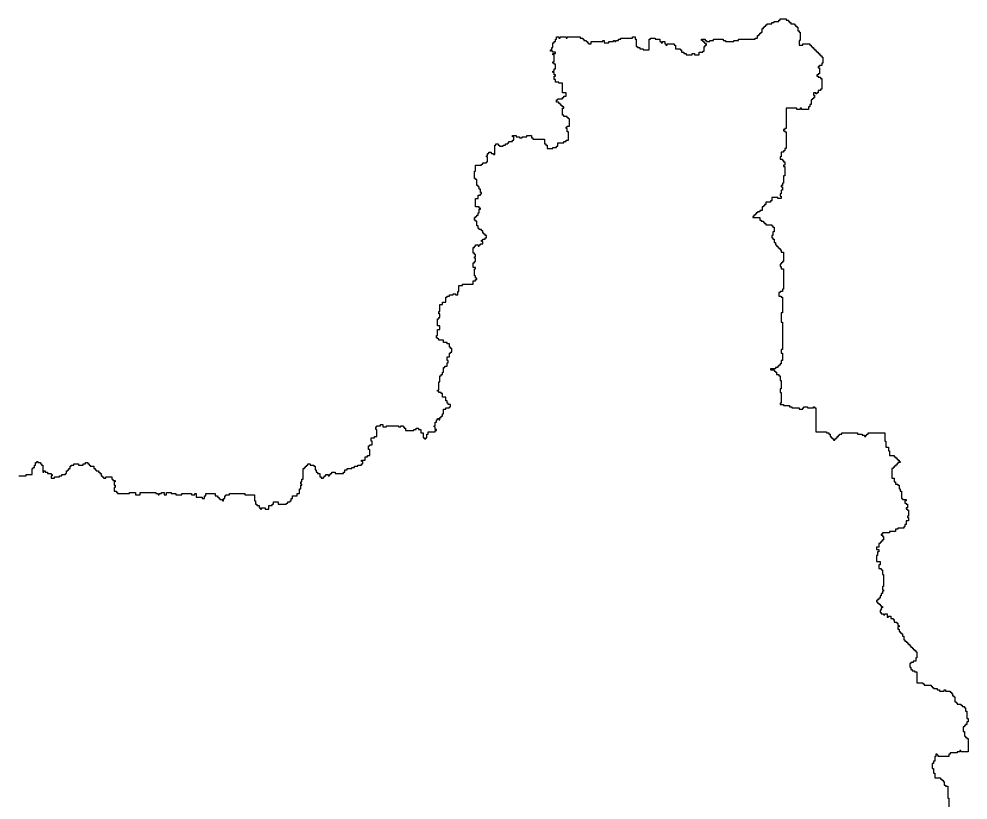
# Model space of a CAD drawing. Header units: inches. Extents: x -98695 to 376223, y 1122520 to 1501782.
# Drawn here: x 60475 to 85091, y 1481527 to 1501782 of the extents above; entities that cross this region are included whole.
import ezdxf

# ---------------------------------------------------------------- set-up
doc = ezdxf.new("R2010")
doc.units = ezdxf.units.IN
doc.header["$MEASUREMENT"] = 0
doc.layers.add('subs1', color=7, linetype='Continuous', true_color=0xc8dcf7)

msp = doc.modelspace()

# ---------------------------------------------------------------- linework, layer by layer
at = {"layer": 'subs1'}
msp.add_polyline3d([(60475, 1489936, 0), (60660, 1489936, 0), (60660, 1489967, 0), (60814, 1489967, 0), (60814, 1490121, 0), (60845, 1490121, 0), (60845, 1490152, 0), (60876, 1490152, 0), (60876, 1490214, 0), (60907, 1490214, 0), (60907, 1490276, 0), (60938, 1490276, 0), (60938, 1490306, 0), (60968, 1490306, 0), (60968, 1490276, 0), (61030, 1490276, 0), (61030, 1490245, 0), (61061, 1490245, 0), (61061, 1490214, 0), (61092, 1490214, 0), (61092, 1490029, 0), (61123, 1490029, 0), (61123, 1490060, 0), (61153, 1490060, 0), (61153, 1490029, 0), (61215, 1490029, 0), (61215, 1489998, 0), (61308, 1489998, 0), (61308, 1489967, 0), (61339, 1489967, 0), (61339, 1489936, 0), (61308, 1489936, 0), (61308, 1489875, 0), (61400, 1489875, 0), (61400, 1489905, 0), (61524, 1489905, 0), (61524, 1489936, 0), (61585, 1489936, 0), (61585, 1489967, 0), (61678, 1489967, 0), (61678, 1489998, 0), (61709, 1489998, 0), (61709, 1490060, 0), (61740, 1490060, 0), (61740, 1490091, 0), (61770, 1490091, 0), (61770, 1490121, 0), (61801, 1490121, 0), (61801, 1490183, 0), (61832, 1490183, 0), (61832, 1490214, 0), (61894, 1490214, 0), (61894, 1490245, 0), (62017, 1490245, 0), (62017, 1490214, 0), (62141, 1490214, 0), (62141, 1490245, 0), (62202, 1490245, 0), (62202, 1490276, 0), (62264, 1490276, 0), (62264, 1490245, 0), (62295, 1490245, 0), (62295, 1490214, 0), (62326, 1490214, 0), (62326, 1490183, 0), (62418, 1490183, 0), (62418, 1490121, 0), (62449, 1490121, 0), (62449, 1490091, 0), (62480, 1490091, 0), (62480, 1490060, 0), (62542, 1490060, 0), (62542, 1490029, 0), (62572, 1490029, 0), (62572, 1489998, 0), (62603, 1489998, 0), (62603, 1489936, 0), (62634, 1489936, 0), (62634, 1489905, 0), (62665, 1489905, 0), (62665, 1489875, 0), (62727, 1489875, 0), (62727, 1489905, 0), (62881, 1489905, 0), (62881, 1489844, 0), (62912, 1489844, 0), (62912, 1489813, 0), (62973, 1489813, 0), (62973, 1489782, 0), (62943, 1489782, 0), (62943, 1489690, 0), (62973, 1489690, 0), (62973, 1489628, 0), (62943, 1489628, 0), (62943, 1489535, 0), (63004, 1489535, 0), (63004, 1489504, 0), (63035, 1489504, 0), (63035, 1489474, 0), (63344, 1489474, 0), (63344, 1489504, 0), (63498, 1489504, 0), (63498, 1489443, 0), (63621, 1489443, 0), (63621, 1489504, 0), (64022, 1489504, 0), (64022, 1489474, 0), (64084, 1489474, 0), (64084, 1489443, 0), (64115, 1489443, 0), (64115, 1489474, 0), (64176, 1489474, 0), (64176, 1489504, 0), (64238, 1489504, 0), (64238, 1489443, 0), (64300, 1489443, 0), (64300, 1489504, 0), (64423, 1489504, 0), (64423, 1489474, 0), (64547, 1489474, 0), (64547, 1489443, 0), (64701, 1489443, 0), (64701, 1489474, 0), (64948, 1489474, 0), (64948, 1489443, 0), (65040, 1489443, 0), (65040, 1489474, 0), (65071, 1489474, 0), (65071, 1489381, 0), (65225, 1489381, 0), (65225, 1489350, 0), (65287, 1489350, 0), (65287, 1489412, 0), (65318, 1489412, 0), (65318, 1489474, 0), (65565, 1489474, 0), (65565, 1489412, 0), (65626, 1489412, 0), (65626, 1489381, 0), (65657, 1489381, 0), (65657, 1489350, 0), (65688, 1489350, 0), (65688, 1489319, 0), (65750, 1489319, 0), (65750, 1489289, 0), (65781, 1489289, 0), (65781, 1489350, 0), (65811, 1489350, 0), (65811, 1489412, 0), (65842, 1489412, 0), (65842, 1489443, 0), (65935, 1489443, 0), (65935, 1489474, 0), (66336, 1489474, 0), (66336, 1489443, 0), (66583, 1489443, 0), (66583, 1489289, 0), (66613, 1489289, 0), (66613, 1489196, 0), (66644, 1489196, 0), (66644, 1489165, 0), (66706, 1489165, 0), (66706, 1489103, 0), (66737, 1489103, 0), (66737, 1489073, 0), (66768, 1489073, 0), (66768, 1489103, 0), (66860, 1489103, 0), (66860, 1489073, 0), (66953, 1489073, 0), (66953, 1489165, 0), (67045, 1489165, 0), (67045, 1489196, 0), (67076, 1489196, 0), (67076, 1489258, 0), (67199, 1489258, 0), (67199, 1489196, 0), (67415, 1489196, 0), (67415, 1489227, 0), (67446, 1489227, 0), (67446, 1489258, 0), (67508, 1489258, 0), (67508, 1489289, 0), (67539, 1489289, 0), (67539, 1489350, 0), (67570, 1489350, 0), (67570, 1489412, 0), (67693, 1489412, 0), (67693, 1489474, 0), (67755, 1489474, 0), (67755, 1489597, 0), (67786, 1489597, 0), (67786, 1489690, 0), (67816, 1489690, 0), (67816, 1489720, 0), (67786, 1489720, 0), (67786, 1489782, 0), (67816, 1489782, 0), (67816, 1489844, 0), (67847, 1489844, 0), (67847, 1490121, 0), (67878, 1490121, 0), (67878, 1490152, 0), (67909, 1490152, 0), (67909, 1490183, 0), (67940, 1490183, 0), (67940, 1490214, 0), (67971, 1490214, 0), (67971, 1490245, 0), (68032, 1490245, 0), (68032, 1490214, 0), (68125, 1490214, 0), (68125, 1490183, 0), (68156, 1490183, 0), (68156, 1490091, 0), (68187, 1490091, 0), (68187, 1490029, 0), (68217, 1490029, 0), (68217, 1489998, 0), (68279, 1489998, 0), (68279, 1489905, 0), (68310, 1489905, 0), (68310, 1489875, 0), (68372, 1489875, 0), (68372, 1489905, 0), (68402, 1489905, 0), (68402, 1489936, 0), (68433, 1489936, 0), (68433, 1489967, 0), (68495, 1489967, 0), (68495, 1489936, 0), (68526, 1489936, 0), (68526, 1489967, 0), (68557, 1489967, 0), (68557, 1489998, 0), (68588, 1489998, 0), (68588, 1490029, 0), (68680, 1490029, 0), (68680, 1489998, 0), (68896, 1489998, 0), (68896, 1490029, 0), (68927, 1490029, 0), (68927, 1490091, 0), (68989, 1490091, 0), (68989, 1490121, 0), (69112, 1490121, 0), (69112, 1490152, 0), (69174, 1490152, 0), (69174, 1490183, 0), (69266, 1490183, 0), (69266, 1490214, 0), (69359, 1490214, 0), (69359, 1490245, 0), (69390, 1490245, 0), (69390, 1490306, 0), (69359, 1490306, 0), (69359, 1490337, 0), (69451, 1490337, 0), (69451, 1490430, 0), (69513, 1490430, 0), (69513, 1490461, 0), (69575, 1490461, 0), (69575, 1490615, 0), (69544, 1490615, 0), (69544, 1490708, 0), (69575, 1490708, 0), (69575, 1490738, 0), (69636, 1490738, 0), (69636, 1490831, 0), (69606, 1490831, 0), (69606, 1490923, 0), (69698, 1490923, 0), (69698, 1490954, 0), (69760, 1490954, 0), (69760, 1491139, 0), (69729, 1491139, 0), (69729, 1491201, 0), (69760, 1491201, 0), (69760, 1491232, 0), (69852, 1491232, 0), (69852, 1491263, 0), (69914, 1491263, 0), (69914, 1491201, 0), (70007, 1491201, 0), (70007, 1491232, 0), (70315, 1491232, 0), (70315, 1491201, 0), (70377, 1491201, 0), (70377, 1491232, 0), (70438, 1491232, 0), (70438, 1491201, 0), (70469, 1491201, 0), (70469, 1491170, 0), (70500, 1491170, 0), (70500, 1491109, 0), (70716, 1491109, 0), (70716, 1491139, 0), (70778, 1491139, 0), (70778, 1491170, 0), (70839, 1491170, 0), (70839, 1491139, 0), (70901, 1491139, 0), (70901, 1491047, 0), (70963, 1491047, 0), (70963, 1490923, 0), (70994, 1490923, 0), (70994, 1490893, 0), (71024, 1490893, 0), (71024, 1490923, 0), (71055, 1490923, 0), (71055, 1491016, 0), (71086, 1491016, 0), (71086, 1491078, 0), (71271, 1491078, 0), (71271, 1491109, 0), (71302, 1491109, 0), (71302, 1491139, 0), (71271, 1491139, 0), (71271, 1491201, 0), (71240, 1491201, 0), (71240, 1491232, 0), (71271, 1491232, 0), (71271, 1491324, 0), (71302, 1491324, 0), (71302, 1491386, 0), (71333, 1491386, 0), (71333, 1491417, 0), (71364, 1491417, 0), (71364, 1491386, 0), (71395, 1491386, 0), (71395, 1491448, 0), (71425, 1491448, 0), (71425, 1491479, 0), (71456, 1491479, 0), (71456, 1491540, 0), (71487, 1491540, 0), (71487, 1491664, 0), (71549, 1491664, 0), (71549, 1491695, 0), (71641, 1491695, 0), (71641, 1491725, 0), (71672, 1491725, 0), (71672, 1491787, 0), (71611, 1491787, 0), (71611, 1491818, 0), (71580, 1491818, 0), (71580, 1491880, 0), (71549, 1491880, 0), (71549, 1491972, 0), (71456, 1491972, 0), (71456, 1492065, 0), (71425, 1492065, 0), (71425, 1492096, 0), (71364, 1492096, 0), (71364, 1492126, 0), (71333, 1492126, 0), (71333, 1492157, 0), (71364, 1492157, 0), (71364, 1492373, 0), (71395, 1492373, 0), (71395, 1492527, 0), (71425, 1492527, 0), (71425, 1492558, 0), (71456, 1492558, 0), (71456, 1492620, 0), (71487, 1492620, 0), (71487, 1492743, 0), (71518, 1492743, 0), (71518, 1492774, 0), (71580, 1492774, 0), (71580, 1492867, 0), (71611, 1492867, 0), (71611, 1492928, 0), (71580, 1492928, 0), (71580, 1493021, 0), (71641, 1493021, 0), (71641, 1493114, 0), (71672, 1493114, 0), (71672, 1493144, 0), (71703, 1493144, 0), (71703, 1493237, 0), (71672, 1493237, 0), (71672, 1493268, 0), (71641, 1493268, 0), (71641, 1493360, 0), (71580, 1493360, 0), (71580, 1493391, 0), (71487, 1493391, 0), (71487, 1493453, 0), (71364, 1493453, 0), (71364, 1493484, 0), (71333, 1493484, 0), (71333, 1493515, 0), (71302, 1493515, 0), (71302, 1493576, 0), (71333, 1493576, 0), (71333, 1493730, 0), (71395, 1493730, 0), (71395, 1493823, 0), (71333, 1493823, 0), (71333, 1494008, 0), (71364, 1494008, 0), (71364, 1494039, 0), (71395, 1494039, 0), (71395, 1494132, 0), (71364, 1494132, 0), (71364, 1494193, 0), (71395, 1494193, 0), (71395, 1494378, 0), (71456, 1494378, 0), (71456, 1494440, 0), (71549, 1494440, 0), (71549, 1494563, 0), (71580, 1494563, 0), (71580, 1494594, 0), (71641, 1494594, 0), (71641, 1494625, 0), (71734, 1494625, 0), (71734, 1494656, 0), (71796, 1494656, 0), (71796, 1494625, 0), (71857, 1494625, 0), (71857, 1494718, 0), (71888, 1494718, 0), (71888, 1494872, 0), (71981, 1494872, 0), (71981, 1494903, 0), (72258, 1494903, 0), (72258, 1494995, 0), (72320, 1494995, 0), (72320, 1495026, 0), (72351, 1495026, 0), (72351, 1495057, 0), (72320, 1495057, 0), (72320, 1495119, 0), (72289, 1495119, 0), (72289, 1495304, 0), (72320, 1495304, 0), (72320, 1495335, 0), (72258, 1495335, 0), (72258, 1495458, 0), (72289, 1495458, 0), (72289, 1495489, 0), (72320, 1495489, 0), (72320, 1495581, 0), (72289, 1495581, 0), (72289, 1495612, 0), (72320, 1495612, 0), (72320, 1495674, 0), (72289, 1495674, 0), (72289, 1495705, 0), (72258, 1495705, 0), (72258, 1495859, 0), (72289, 1495859, 0), (72289, 1495890, 0), (72320, 1495890, 0), (72320, 1495921, 0), (72382, 1495921, 0), (72382, 1495890, 0), (72413, 1495890, 0), (72413, 1495921, 0), (72443, 1495921, 0), (72443, 1495951, 0), (72505, 1495951, 0), (72505, 1496013, 0), (72474, 1496013, 0), (72474, 1496044, 0), (72505, 1496044, 0), (72505, 1496075, 0), (72567, 1496075, 0), (72567, 1496106, 0), (72598, 1496106, 0), (72598, 1496167, 0), (72567, 1496167, 0), (72567, 1496198, 0), (72536, 1496198, 0), (72536, 1496229, 0), (72505, 1496229, 0), (72505, 1496291, 0), (72474, 1496291, 0), (72474, 1496322, 0), (72413, 1496322, 0), (72413, 1496352, 0), (72382, 1496352, 0), (72382, 1496414, 0), (72351, 1496414, 0), (72351, 1496538, 0), (72320, 1496538, 0), (72320, 1496568, 0), (72289, 1496568, 0), (72289, 1496630, 0), (72320, 1496630, 0), (72320, 1496661, 0), (72351, 1496661, 0), (72351, 1496692, 0), (72382, 1496692, 0), (72382, 1496753, 0), (72413, 1496753, 0), (72413, 1496846, 0), (72443, 1496846, 0), (72443, 1496877, 0), (72413, 1496877, 0), (72413, 1496908, 0), (72320, 1496908, 0), (72320, 1497124, 0), (72382, 1497124, 0), (72382, 1497216, 0), (72443, 1497216, 0), (72443, 1497247, 0), (72474, 1497247, 0), (72474, 1497278, 0), (72443, 1497278, 0), (72443, 1497370, 0), (72413, 1497370, 0), (72413, 1497432, 0), (72382, 1497432, 0), (72382, 1497463, 0), (72351, 1497463, 0), (72351, 1497617, 0), (72320, 1497617, 0), (72320, 1497648, 0), (72289, 1497648, 0), (72289, 1497833, 0), (72320, 1497833, 0), (72320, 1497987, 0), (72474, 1497987, 0), (72474, 1498018, 0), (72505, 1498018, 0), (72505, 1498049, 0), (72598, 1498049, 0), (72598, 1498080, 0), (72629, 1498080, 0), (72629, 1498203, 0), (72598, 1498203, 0), (72598, 1498234, 0), (72629, 1498234, 0), (72629, 1498296, 0), (72659, 1498296, 0), (72659, 1498327, 0), (72721, 1498327, 0), (72721, 1498296, 0), (72783, 1498296, 0), (72783, 1498265, 0), (72814, 1498265, 0), (72814, 1498512, 0), (72844, 1498512, 0), (72844, 1498543, 0), (72906, 1498543, 0), (72906, 1498512, 0), (72937, 1498512, 0), (72937, 1498481, 0), (73030, 1498481, 0), (73030, 1498512, 0), (73091, 1498512, 0), (73091, 1498543, 0), (73153, 1498543, 0), (73153, 1498573, 0), (73184, 1498573, 0), (73184, 1498604, 0), (73276, 1498604, 0), (73276, 1498635, 0), (73307, 1498635, 0), (73307, 1498728, 0), (73276, 1498728, 0), (73276, 1498759, 0), (73369, 1498759, 0), (73369, 1498728, 0), (73461, 1498728, 0), (73461, 1498697, 0), (73523, 1498697, 0), (73523, 1498728, 0), (73646, 1498728, 0), (73646, 1498759, 0), (73770, 1498759, 0), (73770, 1498697, 0), (73801, 1498697, 0), (73801, 1498666, 0), (74109, 1498666, 0), (74109, 1498543, 0), (74140, 1498543, 0), (74140, 1498512, 0), (74171, 1498512, 0), (74171, 1498419, 0), (74325, 1498419, 0), (74325, 1498450, 0), (74418, 1498450, 0), (74418, 1498481, 0), (74448, 1498481, 0), (74448, 1498573, 0), (74603, 1498573, 0), (74603, 1498604, 0), (74664, 1498604, 0), (74664, 1498635, 0), (74726, 1498635, 0), (74726, 1498851, 0), (74695, 1498851, 0), (74695, 1498944, 0), (74664, 1498944, 0), (74664, 1498974, 0), (74695, 1498974, 0), (74695, 1499005, 0), (74757, 1499005, 0), (74757, 1499190, 0), (74726, 1499190, 0), (74726, 1499221, 0), (74695, 1499221, 0), (74695, 1499252, 0), (74603, 1499252, 0), (74603, 1499283, 0), (74572, 1499283, 0), (74572, 1499468, 0), (74603, 1499468, 0), (74603, 1499499, 0), (74572, 1499499, 0), (74572, 1499530, 0), (74541, 1499530, 0), (74541, 1499561, 0), (74510, 1499561, 0), (74510, 1499591, 0), (74479, 1499591, 0), (74479, 1499622, 0), (74418, 1499622, 0), (74418, 1499684, 0), (74448, 1499684, 0), (74448, 1499715, 0), (74572, 1499715, 0), (74572, 1499746, 0), (74603, 1499746, 0), (74603, 1499776, 0), (74664, 1499776, 0), (74664, 1499869, 0), (74572, 1499869, 0), (74572, 1500116, 0), (74479, 1500116, 0), (74479, 1500147, 0), (74387, 1500147, 0), (74387, 1500208, 0), (74356, 1500208, 0), (74356, 1500301, 0), (74387, 1500301, 0), (74387, 1500332, 0), (74356, 1500332, 0), (74356, 1500393, 0), (74325, 1500393, 0), (74325, 1500424, 0), (74356, 1500424, 0), (74356, 1500486, 0), (74387, 1500486, 0), (74387, 1500609, 0), (74356, 1500609, 0), (74356, 1500640, 0), (74325, 1500640, 0), (74325, 1500671, 0), (74356, 1500671, 0), (74356, 1500856, 0), (74325, 1500856, 0), (74325, 1500887, 0), (74387, 1500887, 0), (74387, 1500918, 0), (74325, 1500918, 0), (74325, 1500949, 0), (74263, 1500949, 0), (74263, 1500979, 0), (74294, 1500979, 0), (74294, 1501041, 0), (74325, 1501041, 0), (74325, 1501165, 0), (74356, 1501165, 0), (74356, 1501195, 0), (74387, 1501195, 0), (74387, 1501257, 0), (74418, 1501257, 0), (74418, 1501319, 0), (74479, 1501319, 0), (74479, 1501288, 0), (74510, 1501288, 0), (74510, 1501319, 0), (74664, 1501319, 0), (74664, 1501288, 0), (74695, 1501288, 0), (74695, 1501319, 0), (75035, 1501319, 0), (75035, 1501288, 0), (75096, 1501288, 0), (75096, 1501257, 0), (75127, 1501257, 0), (75127, 1501226, 0), (75189, 1501226, 0), (75189, 1501195, 0), (75220, 1501195, 0), (75220, 1501165, 0), (75250, 1501165, 0), (75250, 1501134, 0), (75312, 1501134, 0), (75312, 1501195, 0), (75621, 1501195, 0), (75621, 1501226, 0), (75651, 1501226, 0), (75651, 1501165, 0), (75775, 1501165, 0), (75775, 1501195, 0), (75898, 1501195, 0), (75898, 1501226, 0), (75929, 1501226, 0), (75929, 1501195, 0), (75960, 1501195, 0), (75960, 1501226, 0), (76022, 1501226, 0), (76022, 1501257, 0), (76083, 1501257, 0), (76083, 1501288, 0), (76392, 1501288, 0), (76392, 1501319, 0), (76454, 1501319, 0), (76454, 1501257, 0), (76484, 1501257, 0), (76484, 1501072, 0), (76515, 1501072, 0), (76515, 1501041, 0), (76577, 1501041, 0), (76577, 1501010, 0), (76669, 1501010, 0), (76669, 1500979, 0), (76824, 1500979, 0), (76824, 1501257, 0), (76855, 1501257, 0), (76855, 1501288, 0), (76978, 1501288, 0), (76978, 1501257, 0), (77101, 1501257, 0), (77101, 1501195, 0), (77132, 1501195, 0), (77132, 1501165, 0), (77163, 1501165, 0), (77163, 1501195, 0), (77225, 1501195, 0), (77225, 1501134, 0), (77256, 1501134, 0), (77256, 1501103, 0), (77286, 1501103, 0), (77286, 1501134, 0), (77471, 1501134, 0), (77471, 1501103, 0), (77502, 1501103, 0), (77502, 1501010, 0), (77626, 1501010, 0), (77626, 1500979, 0), (77657, 1500979, 0), (77657, 1500918, 0), (77718, 1500918, 0), (77718, 1500887, 0), (77780, 1500887, 0), (77780, 1500856, 0), (77934, 1500856, 0), (77934, 1500887, 0), (77996, 1500887, 0), (77996, 1500856, 0), (78119, 1500856, 0), (78119, 1500918, 0), (78212, 1500918, 0), (78212, 1500949, 0), (78243, 1500949, 0), (78243, 1501072, 0), (78273, 1501072, 0), (78273, 1501103, 0), (78304, 1501103, 0), (78304, 1501134, 0), (78273, 1501134, 0), (78273, 1501165, 0), (78243, 1501165, 0), (78243, 1501195, 0), (78212, 1501195, 0), (78212, 1501226, 0), (78181, 1501226, 0), (78181, 1501257, 0), (78273, 1501257, 0), (78273, 1501226, 0), (78304, 1501226, 0), (78304, 1501195, 0), (78397, 1501195, 0), (78397, 1501226, 0), (78489, 1501226, 0), (78489, 1501257, 0), (78736, 1501257, 0), (78736, 1501226, 0), (78798, 1501226, 0), (78798, 1501195, 0), (79014, 1501195, 0), (79014, 1501226, 0), (79137, 1501226, 0), (79137, 1501257, 0), (79569, 1501257, 0), (79569, 1501288, 0), (79631, 1501288, 0), (79631, 1501350, 0), (79662, 1501350, 0), (79662, 1501381, 0), (79692, 1501381, 0), (79692, 1501411, 0), (79723, 1501411, 0), (79723, 1501442, 0), (79754, 1501442, 0), (79754, 1501535, 0), (79785, 1501535, 0), (79785, 1501566, 0), (79816, 1501566, 0), (79816, 1501596, 0), (79847, 1501596, 0), (79847, 1501627, 0), (79878, 1501627, 0), (79878, 1501658, 0), (80001, 1501658, 0), (80001, 1501689, 0), (80063, 1501689, 0), (80063, 1501720, 0), (80186, 1501720, 0), (80186, 1501751, 0), (80217, 1501751, 0), (80217, 1501782, 0), (80371, 1501782, 0), (80371, 1501751, 0), (80433, 1501751, 0), (80433, 1501720, 0), (80464, 1501720, 0), (80464, 1501689, 0), (80494, 1501689, 0), (80494, 1501658, 0), (80587, 1501658, 0), (80587, 1501627, 0), (80618, 1501627, 0), (80618, 1501596, 0), (80649, 1501596, 0), (80649, 1501566, 0), (80680, 1501566, 0), (80680, 1501473, 0), (80710, 1501473, 0), (80710, 1501442, 0), (80741, 1501442, 0), (80741, 1501226, 0), (80710, 1501226, 0), (80710, 1501103, 0), (80803, 1501103, 0), (80803, 1501134, 0), (80988, 1501134, 0), (80988, 1501103, 0), (81019, 1501103, 0), (81019, 1501072, 0), (81050, 1501072, 0), (81050, 1501041, 0), (81081, 1501041, 0), (81081, 1501010, 0), (81111, 1501010, 0), (81111, 1500979, 0), (81142, 1500979, 0), (81142, 1500949, 0), (81173, 1500949, 0), (81173, 1500918, 0), (81204, 1500918, 0), (81204, 1500887, 0), (81235, 1500887, 0), (81235, 1500856, 0), (81266, 1500856, 0), (81266, 1500825, 0), (81296, 1500825, 0), (81296, 1500794, 0), (81327, 1500794, 0), (81327, 1500640, 0), (81296, 1500640, 0), (81296, 1500578, 0), (81235, 1500578, 0), (81235, 1500548, 0), (81204, 1500548, 0), (81204, 1500517, 0), (81235, 1500517, 0), (81235, 1500363, 0), (81204, 1500363, 0), (81204, 1500332, 0), (81173, 1500332, 0), (81173, 1500301, 0), (81204, 1500301, 0), (81204, 1500270, 0), (81266, 1500270, 0), (81266, 1500239, 0), (81296, 1500239, 0), (81296, 1499962, 0), (81266, 1499962, 0), (81266, 1499931, 0), (81204, 1499931, 0), (81204, 1499869, 0), (81173, 1499869, 0), (81173, 1499838, 0), (81142, 1499838, 0), (81142, 1499869, 0), (81081, 1499869, 0), (81081, 1499807, 0), (81111, 1499807, 0), (81111, 1499746, 0), (81081, 1499746, 0), (81081, 1499715, 0), (81050, 1499715, 0), (81050, 1499684, 0), (81019, 1499684, 0), (81019, 1499561, 0), (80988, 1499561, 0), (80988, 1499499, 0), (80957, 1499499, 0), (80957, 1499437, 0), (80772, 1499437, 0), (80772, 1499468, 0), (80741, 1499468, 0), (80741, 1499437, 0), (80649, 1499437, 0), (80649, 1499468, 0), (80371, 1499468, 0), (80371, 1498944, 0), (80340, 1498944, 0), (80340, 1498913, 0), (80309, 1498913, 0), (80309, 1498882, 0), (80340, 1498882, 0), (80340, 1498851, 0), (80371, 1498851, 0), (80371, 1498419, 0), (80340, 1498419, 0), (80340, 1498358, 0), (80309, 1498358, 0), (80309, 1498327, 0), (80248, 1498327, 0), (80248, 1498203, 0), (80217, 1498203, 0), (80217, 1498142, 0), (80279, 1498142, 0), (80279, 1498111, 0), (80309, 1498111, 0), (80309, 1498080, 0), (80340, 1498080, 0), (80340, 1497987, 0), (80309, 1497987, 0), (80309, 1497957, 0), (80340, 1497957, 0), (80340, 1497710, 0), (80309, 1497710, 0), (80309, 1497525, 0), (80279, 1497525, 0), (80279, 1497463, 0), (80248, 1497463, 0), (80248, 1497432, 0), (80279, 1497432, 0), (80279, 1497340, 0), (80248, 1497340, 0), (80248, 1497247, 0), (80217, 1497247, 0), (80217, 1497185, 0), (80248, 1497185, 0), (80248, 1497124, 0), (80155, 1497124, 0), (80155, 1497154, 0), (80001, 1497154, 0), (80001, 1497062, 0), (79970, 1497062, 0), (79970, 1497031, 0), (79847, 1497031, 0), (79847, 1496969, 0), (79816, 1496969, 0), (79816, 1496939, 0), (79785, 1496939, 0), (79785, 1496908, 0), (79754, 1496908, 0), (79754, 1496815, 0), (79692, 1496815, 0), (79692, 1496784, 0), (79631, 1496784, 0), (79631, 1496753, 0), (79600, 1496753, 0), (79600, 1496723, 0), (79569, 1496723, 0), (79569, 1496692, 0), (79538, 1496692, 0), (79538, 1496661, 0), (79507, 1496661, 0), (79507, 1496630, 0), (79692, 1496630, 0), (79692, 1496568, 0), (79723, 1496568, 0), (79723, 1496538, 0), (79785, 1496538, 0), (79785, 1496507, 0), (79816, 1496507, 0), (79816, 1496476, 0), (79847, 1496476, 0), (79847, 1496445, 0), (80001, 1496445, 0), (80001, 1496414, 0), (80032, 1496414, 0), (80032, 1496383, 0), (80063, 1496383, 0), (80063, 1496260, 0), (80032, 1496260, 0), (80032, 1496167, 0), (80001, 1496167, 0), (80001, 1496106, 0), (80032, 1496106, 0), (80032, 1496075, 0), (80063, 1496075, 0), (80063, 1495982, 0), (80093, 1495982, 0), (80093, 1495921, 0), (80124, 1495921, 0), (80124, 1495890, 0), (80155, 1495890, 0), (80155, 1495859, 0), (80186, 1495859, 0), (80186, 1495828, 0), (80217, 1495828, 0), (80217, 1495797, 0), (80248, 1495797, 0), (80248, 1495736, 0), (80309, 1495736, 0), (80309, 1495489, 0), (80279, 1495489, 0), (80279, 1495458, 0), (80248, 1495458, 0), (80248, 1495427, 0), (80217, 1495427, 0), (80217, 1495365, 0), (80248, 1495365, 0), (80248, 1495304, 0), (80309, 1495304, 0), (80309, 1494779, 0), (80279, 1494779, 0), (80279, 1494718, 0), (80217, 1494718, 0), (80217, 1494687, 0), (80186, 1494687, 0), (80186, 1494594, 0), (80248, 1494594, 0), (80248, 1494563, 0), (80279, 1494563, 0), (80279, 1494162, 0), (80248, 1494162, 0), (80248, 1493916, 0), (80279, 1493916, 0), (80279, 1493206, 0), (80248, 1493206, 0), (80248, 1493114, 0), (80279, 1493114, 0), (80279, 1492928, 0), (80248, 1492928, 0), (80248, 1492836, 0), (80217, 1492836, 0), (80217, 1492805, 0), (80186, 1492805, 0), (80186, 1492774, 0), (80155, 1492774, 0), (80155, 1492743, 0), (80093, 1492743, 0), (80093, 1492713, 0), (79970, 1492713, 0), (79970, 1492682, 0), (80063, 1492682, 0), (80063, 1492651, 0), (80093, 1492651, 0), (80093, 1492620, 0), (80124, 1492620, 0), (80124, 1492558, 0), (80186, 1492558, 0), (80186, 1492527, 0), (80217, 1492527, 0), (80217, 1492404, 0), (80248, 1492404, 0), (80248, 1492188, 0), (80217, 1492188, 0), (80217, 1492096, 0), (80248, 1492096, 0), (80248, 1491818, 0), (80217, 1491818, 0), (80217, 1491787, 0), (80309, 1491787, 0), (80309, 1491756, 0), (80464, 1491756, 0), (80464, 1491725, 0), (80525, 1491725, 0), (80525, 1491695, 0), (80710, 1491695, 0), (80710, 1491664, 0), (80803, 1491664, 0), (80803, 1491695, 0), (80834, 1491695, 0), (80834, 1491725, 0), (80926, 1491725, 0), (80926, 1491695, 0), (81081, 1491695, 0), (81081, 1491725, 0), (81111, 1491725, 0), (81111, 1491695, 0), (81142, 1491695, 0), (81142, 1491078, 0), (81420, 1491078, 0), (81420, 1491047, 0), (81482, 1491047, 0), (81482, 1491016, 0), (81512, 1491016, 0), (81512, 1490954, 0), (81543, 1490954, 0), (81543, 1490923, 0), (81574, 1490923, 0), (81574, 1490893, 0), (81605, 1490893, 0), (81605, 1490862, 0), (81636, 1490862, 0), (81636, 1490893, 0), (81667, 1490893, 0), (81667, 1490923, 0), (81697, 1490923, 0), (81697, 1490954, 0), (81728, 1490954, 0), (81728, 1490985, 0), (81759, 1490985, 0), (81759, 1491016, 0), (81821, 1491016, 0), (81821, 1491047, 0), (82222, 1491047, 0), (82222, 1491016, 0), (82345, 1491016, 0), (82345, 1490985, 0), (82407, 1490985, 0), (82407, 1490954, 0), (82438, 1490954, 0), (82438, 1490985, 0), (82469, 1490985, 0), (82469, 1491016, 0), (82499, 1491016, 0), (82499, 1491047, 0), (82931, 1491047, 0), (82931, 1490831, 0), (82962, 1490831, 0), (82962, 1490677, 0), (83024, 1490677, 0), (83024, 1490584, 0), (83055, 1490584, 0), (83055, 1490461, 0), (83178, 1490461, 0), (83178, 1490430, 0), (83209, 1490430, 0), (83209, 1490399, 0), (83240, 1490399, 0), (83240, 1490368, 0), (83271, 1490368, 0), (83271, 1490337, 0), (83302, 1490337, 0), (83302, 1490306, 0), (83332, 1490306, 0), (83332, 1490276, 0), (83271, 1490276, 0), (83271, 1490245, 0), (83240, 1490245, 0), (83240, 1490214, 0), (83209, 1490214, 0), (83209, 1490183, 0), (83178, 1490183, 0), (83178, 1490152, 0), (83147, 1490152, 0), (83147, 1490121, 0), (83116, 1490121, 0), (83116, 1489875, 0), (83178, 1489875, 0), (83178, 1489782, 0), (83209, 1489782, 0), (83209, 1489720, 0), (83271, 1489720, 0), (83271, 1489690, 0), (83302, 1489690, 0), (83302, 1489597, 0), (83332, 1489597, 0), (83332, 1489535, 0), (83363, 1489535, 0), (83363, 1489350, 0), (83394, 1489350, 0), (83394, 1489319, 0), (83487, 1489319, 0), (83487, 1489289, 0), (83456, 1489289, 0), (83456, 1489227, 0), (83487, 1489227, 0), (83487, 1489196, 0), (83517, 1489196, 0), (83517, 1489103, 0), (83487, 1489103, 0), (83487, 1489073, 0), (83517, 1489073, 0), (83517, 1489042, 0), (83548, 1489042, 0), (83548, 1488888, 0), (83517, 1488888, 0), (83517, 1488857, 0), (83548, 1488857, 0), (83548, 1488764, 0), (83487, 1488764, 0), (83487, 1488672, 0), (83456, 1488672, 0), (83456, 1488610, 0), (83425, 1488610, 0), (83425, 1488579, 0), (83271, 1488579, 0), (83271, 1488548, 0), (83209, 1488548, 0), (83209, 1488487, 0), (83055, 1488487, 0), (83055, 1488456, 0), (82870, 1488456, 0), (82870, 1488425, 0), (82839, 1488425, 0), (82839, 1488394, 0), (82870, 1488394, 0), (82870, 1488363, 0), (82901, 1488363, 0), (82901, 1488271, 0), (82870, 1488271, 0), (82870, 1488240, 0), (82839, 1488240, 0), (82839, 1488209, 0), (82808, 1488209, 0), (82808, 1488178, 0), (82777, 1488178, 0), (82777, 1488086, 0), (82715, 1488086, 0), (82715, 1488024, 0), (82777, 1488024, 0), (82777, 1487962, 0), (82746, 1487962, 0), (82746, 1487870, 0), (82715, 1487870, 0), (82715, 1487715, 0), (82808, 1487715, 0), (82808, 1487623, 0), (82777, 1487623, 0), (82777, 1487530, 0), (82839, 1487530, 0), (82839, 1487499, 0), (82870, 1487499, 0), (82870, 1487376, 0), (82901, 1487376, 0), (82901, 1487068, 0), (82870, 1487068, 0), (82870, 1486975, 0), (82901, 1486975, 0), (82901, 1486944, 0), (82870, 1486944, 0), (82870, 1486882, 0), (82839, 1486882, 0), (82839, 1486821, 0), (82808, 1486821, 0), (82808, 1486759, 0), (82777, 1486759, 0), (82777, 1486728, 0), (82746, 1486728, 0), (82746, 1486697, 0), (82715, 1486697, 0), (82715, 1486667, 0), (82746, 1486667, 0), (82746, 1486636, 0), (82777, 1486636, 0), (82777, 1486605, 0), (82808, 1486605, 0), (82808, 1486574, 0), (82839, 1486574, 0), (82839, 1486543, 0), (82870, 1486543, 0), (82870, 1486512, 0), (82839, 1486512, 0), (82839, 1486451, 0), (82808, 1486451, 0), (82808, 1486389, 0), (82839, 1486389, 0), (82839, 1486358, 0), (82901, 1486358, 0), (82901, 1486327, 0), (82931, 1486327, 0), (82931, 1486358, 0), (82993, 1486358, 0), (82993, 1486266, 0), (83024, 1486266, 0), (83024, 1486296, 0), (83086, 1486296, 0), (83086, 1486235, 0), (83147, 1486235, 0), (83147, 1486204, 0), (83178, 1486204, 0), (83178, 1486142, 0), (83240, 1486142, 0), (83240, 1486111, 0), (83271, 1486111, 0), (83271, 1486050, 0), (83302, 1486050, 0), (83302, 1486019, 0), (83271, 1486019, 0), (83271, 1485957, 0), (83302, 1485957, 0), (83302, 1485895, 0), (83332, 1485895, 0), (83332, 1485865, 0), (83363, 1485865, 0), (83363, 1485834, 0), (83394, 1485834, 0), (83394, 1485772, 0), (83425, 1485772, 0), (83425, 1485679, 0), (83456, 1485679, 0), (83456, 1485649, 0), (83487, 1485649, 0), (83487, 1485618, 0), (83517, 1485618, 0), (83517, 1485587, 0), (83548, 1485587, 0), (83548, 1485556, 0), (83579, 1485556, 0), (83579, 1485525, 0), (83610, 1485525, 0), (83610, 1485494, 0), (83641, 1485494, 0), (83641, 1485464, 0), (83672, 1485464, 0), (83672, 1485433, 0), (83703, 1485433, 0), (83703, 1485402, 0), (83733, 1485402, 0), (83733, 1485371, 0), (83764, 1485371, 0), (83764, 1485217, 0), (83733, 1485217, 0), (83733, 1485124, 0), (83672, 1485124, 0), (83672, 1485093, 0), (83610, 1485093, 0), (83610, 1485063, 0), (83579, 1485063, 0), (83579, 1484970, 0), (83610, 1484970, 0), (83610, 1484908, 0), (83641, 1484908, 0), (83641, 1484877, 0), (83703, 1484877, 0), (83703, 1484847, 0), (83764, 1484847, 0), (83764, 1484569, 0), (83918, 1484569, 0), (83918, 1484538, 0), (83949, 1484538, 0), (83949, 1484507, 0), (84134, 1484507, 0), (84134, 1484476, 0), (84165, 1484476, 0), (84165, 1484446, 0), (84196, 1484446, 0), (84196, 1484415, 0), (84289, 1484415, 0), (84289, 1484384, 0), (84350, 1484384, 0), (84350, 1484353, 0), (84474, 1484353, 0), (84474, 1484384, 0), (84505, 1484384, 0), (84505, 1484353, 0), (84628, 1484353, 0), (84628, 1484322, 0), (84659, 1484322, 0), (84659, 1484291, 0), (84690, 1484291, 0), (84690, 1484230, 0), (84720, 1484230, 0), (84720, 1484199, 0), (84751, 1484199, 0), (84751, 1484075, 0), (84782, 1484075, 0), (84782, 1484045, 0), (84813, 1484045, 0), (84813, 1484014, 0), (84906, 1484014, 0), (84906, 1483983, 0), (84936, 1483983, 0), (84936, 1483952, 0), (84998, 1483952, 0), (84998, 1483921, 0), (85029, 1483921, 0), (85029, 1483829, 0), (85060, 1483829, 0), (85060, 1483644, 0), (85091, 1483644, 0), (85091, 1483551, 0), (85060, 1483551, 0), (85060, 1483489, 0), (85029, 1483489, 0), (85029, 1483458, 0), (84998, 1483458, 0), (84998, 1483428, 0), (84967, 1483428, 0), (84967, 1483304, 0), (84998, 1483304, 0), (84998, 1483181, 0), (85029, 1483181, 0), (85029, 1483150, 0), (85060, 1483150, 0), (85060, 1483119, 0), (85091, 1483119, 0), (85091, 1482780, 0), (84906, 1482780, 0), (84906, 1482811, 0), (84875, 1482811, 0), (84875, 1482780, 0), (84813, 1482780, 0), (84813, 1482749, 0), (84628, 1482749, 0), (84628, 1482718, 0), (84597, 1482718, 0), (84597, 1482656, 0), (84319, 1482656, 0), (84319, 1482687, 0), (84289, 1482687, 0), (84289, 1482718, 0), (84258, 1482718, 0), (84258, 1482656, 0), (84227, 1482656, 0), (84227, 1482533, 0), (84196, 1482533, 0), (84196, 1482471, 0), (84165, 1482471, 0), (84165, 1482348, 0), (84196, 1482348, 0), (84196, 1482225, 0), (84227, 1482225, 0), (84227, 1482101, 0), (84381, 1482101, 0), (84381, 1482070, 0), (84412, 1482070, 0), (84412, 1482040, 0), (84443, 1482040, 0), (84443, 1482009, 0), (84474, 1482009, 0), (84474, 1481916, 0), (84505, 1481916, 0), (84505, 1481885, 0), (84566, 1481885, 0), (84566, 1481577, 0), (84597, 1481577, 0), (84597, 1480621, 0)], dxfattribs=at)

doc.saveas('drawing.dxf')
